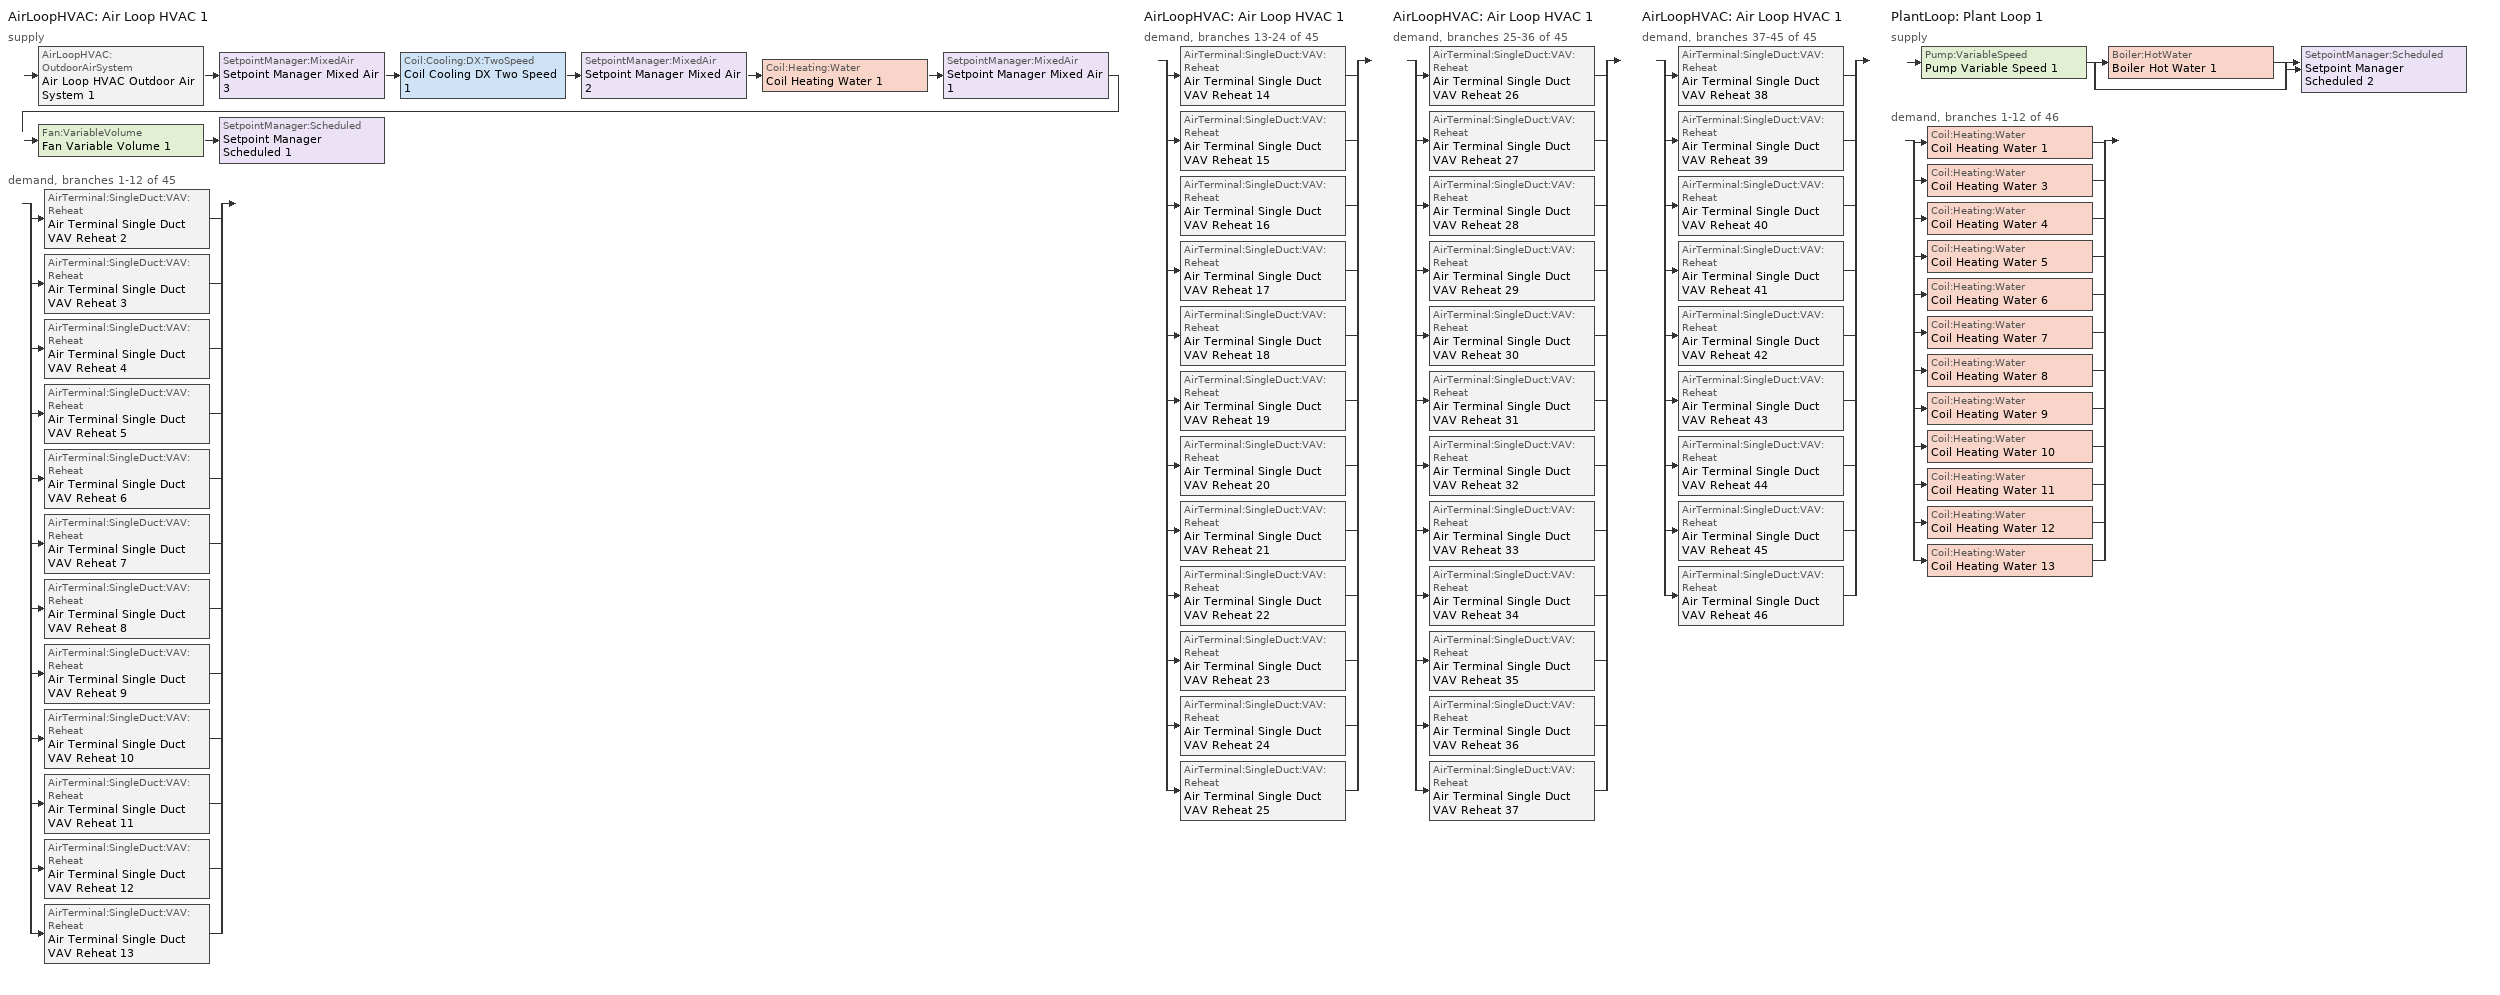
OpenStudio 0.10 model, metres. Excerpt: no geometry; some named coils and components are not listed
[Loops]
AirLoopHVAC 'Air Loop HVAC 1'
 supply: AirLoopHVAC:OutdoorAirSystem 'Air Loop HVAC Outdoor Air System 1' > SetpointManager:MixedAir 'Setpoint Manager Mixed Air 3' > Coil:Cooling:DX:TwoSpeed 'Coil Cooling DX Two Speed 1' > SetpointManager:MixedAir 'Setpoint Manager Mixed Air 2' > Coil:Heating:Water 'Coil Heating Water 1' > SetpointManager:MixedAir 'Setpoint Manager Mixed Air 1' > Fan:VariableVolume 'Fan Variable Volume 1' > SetpointManager:Scheduled 'Setpoint Manager Scheduled 1'
 demand, branches 1-12 of 45: split
  | AirTerminal:SingleDuct:VAV:Reheat 'Air Terminal Single Duct VAV Reheat 2'
  | AirTerminal:SingleDuct:VAV:Reheat 'Air Terminal Single Duct VAV Reheat 3'
  | AirTerminal:SingleDuct:VAV:Reheat 'Air Terminal Single Duct VAV Reheat 4'
  | AirTerminal:SingleDuct:VAV:Reheat 'Air Terminal Single Duct VAV Reheat 5'
  | AirTerminal:SingleDuct:VAV:Reheat 'Air Terminal Single Duct VAV Reheat 6'
  | AirTerminal:SingleDuct:VAV:Reheat 'Air Terminal Single Duct VAV Reheat 7'
  | AirTerminal:SingleDuct:VAV:Reheat 'Air Terminal Single Duct VAV Reheat 8'
  | AirTerminal:SingleDuct:VAV:Reheat 'Air Terminal Single Duct VAV Reheat 9'
  | AirTerminal:SingleDuct:VAV:Reheat 'Air Terminal Single Duct VAV Reheat 10'
  | AirTerminal:SingleDuct:VAV:Reheat 'Air Terminal Single Duct VAV Reheat 11'
  | AirTerminal:SingleDuct:VAV:Reheat 'Air Terminal Single Duct VAV Reheat 12'
  | AirTerminal:SingleDuct:VAV:Reheat 'Air Terminal Single Duct VAV Reheat 13'
AirLoopHVAC 'Air Loop HVAC 1'
 demand, branches 13-24 of 45: split
  | AirTerminal:SingleDuct:VAV:Reheat 'Air Terminal Single Duct VAV Reheat 14'
  | AirTerminal:SingleDuct:VAV:Reheat 'Air Terminal Single Duct VAV Reheat 15'
  | AirTerminal:SingleDuct:VAV:Reheat 'Air Terminal Single Duct VAV Reheat 16'
  | AirTerminal:SingleDuct:VAV:Reheat 'Air Terminal Single Duct VAV Reheat 17'
  | AirTerminal:SingleDuct:VAV:Reheat 'Air Terminal Single Duct VAV Reheat 18'
  | AirTerminal:SingleDuct:VAV:Reheat 'Air Terminal Single Duct VAV Reheat 19'
  | AirTerminal:SingleDuct:VAV:Reheat 'Air Terminal Single Duct VAV Reheat 20'
  | AirTerminal:SingleDuct:VAV:Reheat 'Air Terminal Single Duct VAV Reheat 21'
  | AirTerminal:SingleDuct:VAV:Reheat 'Air Terminal Single Duct VAV Reheat 22'
  | AirTerminal:SingleDuct:VAV:Reheat 'Air Terminal Single Duct VAV Reheat 23'
  | AirTerminal:SingleDuct:VAV:Reheat 'Air Terminal Single Duct VAV Reheat 24'
  | AirTerminal:SingleDuct:VAV:Reheat 'Air Terminal Single Duct VAV Reheat 25'
AirLoopHVAC 'Air Loop HVAC 1'
 demand, branches 25-36 of 45: split
  | AirTerminal:SingleDuct:VAV:Reheat 'Air Terminal Single Duct VAV Reheat 26'
  | AirTerminal:SingleDuct:VAV:Reheat 'Air Terminal Single Duct VAV Reheat 27'
  | AirTerminal:SingleDuct:VAV:Reheat 'Air Terminal Single Duct VAV Reheat 28'
  | AirTerminal:SingleDuct:VAV:Reheat 'Air Terminal Single Duct VAV Reheat 29'
  | AirTerminal:SingleDuct:VAV:Reheat 'Air Terminal Single Duct VAV Reheat 30'
  | AirTerminal:SingleDuct:VAV:Reheat 'Air Terminal Single Duct VAV Reheat 31'
  | AirTerminal:SingleDuct:VAV:Reheat 'Air Terminal Single Duct VAV Reheat 32'
  | AirTerminal:SingleDuct:VAV:Reheat 'Air Terminal Single Duct VAV Reheat 33'
  | AirTerminal:SingleDuct:VAV:Reheat 'Air Terminal Single Duct VAV Reheat 34'
  | AirTerminal:SingleDuct:VAV:Reheat 'Air Terminal Single Duct VAV Reheat 35'
  | AirTerminal:SingleDuct:VAV:Reheat 'Air Terminal Single Duct VAV Reheat 36'
  | AirTerminal:SingleDuct:VAV:Reheat 'Air Terminal Single Duct VAV Reheat 37'
AirLoopHVAC 'Air Loop HVAC 1'
 demand, branches 37-45 of 45: split
  | AirTerminal:SingleDuct:VAV:Reheat 'Air Terminal Single Duct VAV Reheat 38'
  | AirTerminal:SingleDuct:VAV:Reheat 'Air Terminal Single Duct VAV Reheat 39'
  | AirTerminal:SingleDuct:VAV:Reheat 'Air Terminal Single Duct VAV Reheat 40'
  | AirTerminal:SingleDuct:VAV:Reheat 'Air Terminal Single Duct VAV Reheat 41'
  | AirTerminal:SingleDuct:VAV:Reheat 'Air Terminal Single Duct VAV Reheat 42'
  | AirTerminal:SingleDuct:VAV:Reheat 'Air Terminal Single Duct VAV Reheat 43'
  | AirTerminal:SingleDuct:VAV:Reheat 'Air Terminal Single Duct VAV Reheat 44'
  | AirTerminal:SingleDuct:VAV:Reheat 'Air Terminal Single Duct VAV Reheat 45'
  | AirTerminal:SingleDuct:VAV:Reheat 'Air Terminal Single Duct VAV Reheat 46'
PlantLoop 'Plant Loop 1'
 supply: Pump:VariableSpeed 'Pump Variable Speed 1' > split
  | Boiler:HotWater 'Boiler Hot Water 1'
  | bypass
  join > SetpointManager:Scheduled 'Setpoint Manager Scheduled 2'
 demand, branches 1-12 of 46: split
  | Coil:Heating:Water 'Coil Heating Water 1'
  | Coil:Heating:Water 'Coil Heating Water 3'
  | Coil:Heating:Water 'Coil Heating Water 4'
  | Coil:Heating:Water 'Coil Heating Water 5'
  | Coil:Heating:Water 'Coil Heating Water 6'
  | Coil:Heating:Water 'Coil Heating Water 7'
  | Coil:Heating:Water 'Coil Heating Water 8'
  | Coil:Heating:Water 'Coil Heating Water 9'
  | Coil:Heating:Water 'Coil Heating Water 10'
  | Coil:Heating:Water 'Coil Heating Water 11'
  | Coil:Heating:Water 'Coil Heating Water 12'
  | Coil:Heating:Water 'Coil Heating Water 13'
[Sizing:Zone] Zone Cooling Design Supply Air Temperature {C}=14; Zone Heating Design Supply Air Temperature {C}=40; Zone Cooling Design Supply Air Humidity Ratio {kg-H2O/kg-air}=0.0085; Zone Heating Design Supply Air Humidity Ratio {kg-H2O/kg-air}=0.008; Cooling Design Air Flow Method=DesignDay; Heating Design Air Flow Method=DesignDay
Thermal Zone 1; Thermal Zone 2; Thermal Zone 3; Thermal Zone 4; Thermal Zone 5; Thermal Zone 6; Thermal Zone 7; Thermal Zone 8; Thermal Zone 9; Thermal Zone 10; Thermal Zone 11; Thermal Zone 12; Thermal Zone 13; Thermal Zone 14; Thermal Zone 15; Thermal Zone 16; Thermal Zone 17; Thermal Zone 18; Thermal Zone 19; Thermal Zone 20; Thermal Zone 21; Thermal Zone 22; Thermal Zone 23; Thermal Zone 24; Thermal Zone 25; Thermal Zone 26; Thermal Zone 27; Thermal Zone 28; Thermal Zone 29; Thermal Zone 30; Thermal Zone 31; Thermal Zone 32; Thermal Zone 33; Thermal Zone 34; Thermal Zone 35; Thermal Zone 36; Thermal Zone 37; Thermal Zone 38; Thermal Zone 39; Thermal Zone 40; Thermal Zone 41; Thermal Zone 42; Thermal Zone 43; Thermal Zone 44; Thermal Zone 45
[Zone equipment]
Thermal Zone 1: Air Terminal Single Duct VAV Reheat 12
Thermal Zone 2: Air Terminal Single Duct VAV Reheat 35
Thermal Zone 3: Air Terminal Single Duct VAV Reheat 13
Thermal Zone 4: Air Terminal Single Duct VAV Reheat 8
Thermal Zone 5: Air Terminal Single Duct VAV Reheat 39
Thermal Zone 6: Air Terminal Single Duct VAV Reheat 6
Thermal Zone 7: Air Terminal Single Duct VAV Reheat 43
Thermal Zone 8: Air Terminal Single Duct VAV Reheat 46
Thermal Zone 9: Air Terminal Single Duct VAV Reheat 5
Thermal Zone 10: Air Terminal Single Duct VAV Reheat 17
Thermal Zone 11: Air Terminal Single Duct VAV Reheat 42
Thermal Zone 12: Air Terminal Single Duct VAV Reheat 41
Thermal Zone 13: Air Terminal Single Duct VAV Reheat 23
Thermal Zone 14: Air Terminal Single Duct VAV Reheat 31
Thermal Zone 15: Air Terminal Single Duct VAV Reheat 30
Thermal Zone 16: Air Terminal Single Duct VAV Reheat 25
Thermal Zone 17: Air Terminal Single Duct VAV Reheat 2
Thermal Zone 18: Air Terminal Single Duct VAV Reheat 16
Thermal Zone 19: Air Terminal Single Duct VAV Reheat 26
Thermal Zone 20: Air Terminal Single Duct VAV Reheat 15
Thermal Zone 21: Air Terminal Single Duct VAV Reheat 20
Thermal Zone 22: Air Terminal Single Duct VAV Reheat 22
Thermal Zone 23: Air Terminal Single Duct VAV Reheat 45
Thermal Zone 24: Air Terminal Single Duct VAV Reheat 21
Thermal Zone 25: Air Terminal Single Duct VAV Reheat 14
Thermal Zone 26: Air Terminal Single Duct VAV Reheat 11
Thermal Zone 27: Air Terminal Single Duct VAV Reheat 3
Thermal Zone 28: Air Terminal Single Duct VAV Reheat 28
Thermal Zone 29: Air Terminal Single Duct VAV Reheat 10
Thermal Zone 30: Air Terminal Single Duct VAV Reheat 7
Thermal Zone 31: Air Terminal Single Duct VAV Reheat 27
Thermal Zone 32: Air Terminal Single Duct VAV Reheat 36
Thermal Zone 33: Air Terminal Single Duct VAV Reheat 18
Thermal Zone 34: Air Terminal Single Duct VAV Reheat 40
Thermal Zone 35: Air Terminal Single Duct VAV Reheat 44
Thermal Zone 36: Air Terminal Single Duct VAV Reheat 32
Thermal Zone 37: Air Terminal Single Duct VAV Reheat 37
Thermal Zone 38: Air Terminal Single Duct VAV Reheat 4
Thermal Zone 39: Air Terminal Single Duct VAV Reheat 9
Thermal Zone 40: Air Terminal Single Duct VAV Reheat 29
Thermal Zone 41: Air Terminal Single Duct VAV Reheat 33
Thermal Zone 42: Air Terminal Single Duct VAV Reheat 24
Thermal Zone 43: Air Terminal Single Duct VAV Reheat 38
Thermal Zone 44: Air Terminal Single Duct VAV Reheat 34
Thermal Zone 45: Air Terminal Single Duct VAV Reheat 19
[AirLoopHVAC]
Air Loop HVAC 1: Design Supply Air Flow Rate {m3/s}=AutoSize
[Sizing:System]
Air Loop HVAC 1: Type of Load to Size On=Sensible; Design Outdoor Air Flow Rate {m3/s}=Autosize; Minimum System Air Flow Ratio=0.3; Preheat Design Temperature {C}=7; Preheat Design Humidity Ratio {kg-H2O/kg-Air}=0.008; Precool Design Temperature {C}=12.8; Precool Design Humidity Ratio {kg-H2O/kg-Air}=0.008; Central Cooling Design Supply Air Temperature {C}=12.8; Central Heating Design Supply Air Temperature {C}=12.8; Sizing Option=NonCoincident; 100% Outdoor Air in Cooling=Yes; 100% Outdoor Air in Heating=Yes; Central Cooling Design Supply Air Humidity Ratio {kg-H2O/kg-Air}=0.0085; Central Heating Design Supply Air Humidity Ratio {kg-H2O/kg-Air}=0.008; Cooling Design Air Flow Method=DesignDay; Cooling Design Air Flow Rate {m3/s}=0; Heating Design Air Flow Method=DesignDay; Heating Design Air Flow Rate {m3/s}=0; System Outdoor Air Method=ZoneSum
[Fan:VariableVolume]
Fan Variable Volume 1: Availability Schedule=Always_On; Fan Efficiency=0.5; Pressure Rise {Pa}=500; Maximum Flow Rate {m3/s}=Autosize; Fan Power Minimum Flow Rate Input Method=FixedFlowRate; Fan Power Minimum Flow Fraction=0; Fan Power Minimum Air Flow Rate {m3/s}=0; Motor Efficiency=0.93; Motor In Airstream Fraction=1; Fan Power Coefficient 1=0.0407599; Fan Power Coefficient 2=0.088045; Fan Power Coefficient 3=-0.0729261; Fan Power Coefficient 4=0.94374; Fan Power Coefficient 5=0
[Coil:Heating:Water] Availability Schedule=Always_On
Coil Heating Water 1; Coil Heating Water 3; Coil Heating Water 4; Coil Heating Water 5; Coil Heating Water 6; Coil Heating Water 7; Coil Heating Water 8; Coil Heating Water 9; Coil Heating Water 10; Coil Heating Water 11; Coil Heating Water 12; Coil Heating Water 13
[Coil:Cooling:DX:TwoSpeed]
Coil Cooling DX Two Speed 1: Availability Schedule=Always_On; Rated High Speed Total Cooling Capacity {W}=Autosize; Rated High Speed Sensible Heat Ratio=Autosize; Rated High Speed COP {W/W}=5.5; Rated High Speed Air Flow Rate {m3/s}=Autosize; Total Cooling Capacity Function of Temperature Curve=Curve Biquadratic 1; Total Cooling Capacity Function of Flow Fraction Curve=Curve Quadratic 1; Energy Input Ratio Function of Temperature Curve=Curve Biquadratic 2; Energy Input Ratio Function of Flow Fraction Curve=Curve Quadratic 2; Part Load Fraction Correlation Curve=Curve Quadratic 3; Rated Low Speed Total Cooling Capacity {W}=Autosize; Rated Low Speed Sensible Heat Ratio=0.69; Rated Low Speed COP {W/W}=6.6; Low Speed Total Cooling Capacity Function of Temperature Curve=Curve Biquadratic 3; Low Speed Energy Input Ratio Function of Temperature Curve=Curve Biquadratic 4; Condenser Type=AirCooled; High Speed Evaporative Condenser Effectiveness=0; High Speed Evaporative Condenser Air Flow Rate {m3/s}=Autosize; High Speed Evaporative Condenser Pump Rated Power Consumption {W}=Autosize; Low Speed Evaporative Condenser Effectiveness=0; Low Speed Evaporative Condenser Air Flow Rate {m3/s}=Autosize; Low Speed Evaporative Condenser Pump Rated Power Consumption {W}=Autosize; Basin Heater Capacity {W/K}=10; Basin Heater Setpoint Temperature {C}=2
[SetpointManager:Scheduled] Control Variable=Temperature
Name | Schedule
Setpoint Manager Scheduled 1 | Deck_Temperature
Setpoint Manager Scheduled 2 | Hot_Water_Temperature
[Controller:OutdoorAir]
Controller Outdoor Air 1: Minimum Outdoor Air Flow Rate {m3/s}=Autosize; Maximum Outdoor Air Flow Rate {m3/s}=Autosize; Economizer Control Type=FixedDryBulb; Economizer Control Action Type=ModulateFlow; Economizer Maximum Limit Dry-Bulb Temperature {C}=30; Economizer Maximum Limit Enthalpy {J/kg}=64000; Economizer Minimum Limit Dry-Bulb Temperature {C}=-100; Lockout Type=NoLockout; Minimum Limit Type=FixedMinimum; High Humidity Control=No; Heat Recovery Bypass Control Type=BypassWhenOAFlowGreaterThanMinimum
[AirLoopHVAC:OutdoorAirSystem]
Air Loop HVAC Outdoor Air System 1: Controller=Controller Outdoor Air 1
[PlantLoop]
Plant Loop 1: Plant Loop Volume {m3}=Autocalculate
[Sizing:Plant]
Plant Loop 1: Loop Type=Heating; Design Loop Exit Temperature {C}=82; Loop Design Temperature Difference {deltaC}=11
[Pump:VariableSpeed]
Pump Variable Speed 1: Pump Control Type=Intermittent
[Boiler:HotWater]
Boiler Hot Water 1: Fuel Type=NaturalGas; Nominal Thermal Efficiency=0.66; Water Outlet Upper Temperature Limit {C}=99; Boiler Flow Mode=ConstantFlow; Parasitic Electric Load {W}=0; Sizing Factor=1
[AirTerminal:SingleDuct:VAV:Reheat] Availability Schedule=Always_On; Maximum Air Flow Rate {m3/s}=Autocalculate; Zone Minimum Air Flow Input Method=Constant; Constant Minimum Air Flow Fraction=0.3; Fixed Minimum Air Flow Rate {m3/s}=0; Maximum Hot Water or Steam Flow Rate {m3/s}=Autocalculate; Minimum Hot Water or Steam Flow Rate {m3/s}=0; Convergence Tolerance=0.001; Damper Heating Action=Normal; Maximum Flow per Zone Floor Area During Reheat {m3/s-m2}=Autocalculate; Maximum Flow Fraction During Reheat=Autocalculate; Maximum Reheat Air Temperature {C}=35
Name | Reheat Coil
Air Terminal Single Duct VAV Reheat 2 | Coil Heating Water 3
Air Terminal Single Duct VAV Reheat 3 | Coil Heating Water 4
Air Terminal Single Duct VAV Reheat 4 | Coil Heating Water 5
Air Terminal Single Duct VAV Reheat 5 | Coil Heating Water 6
Air Terminal Single Duct VAV Reheat 6 | Coil Heating Water 7
Air Terminal Single Duct VAV Reheat 7 | Coil Heating Water 8
Air Terminal Single Duct VAV Reheat 8 | Coil Heating Water 9
Air Terminal Single Duct VAV Reheat 9 | Coil Heating Water 10
Air Terminal Single Duct VAV Reheat 10 | Coil Heating Water 11
Air Terminal Single Duct VAV Reheat 11 | Coil Heating Water 12
Air Terminal Single Duct VAV Reheat 12 | Coil Heating Water 13
Air Terminal Single Duct VAV Reheat 13 | Coil Heating Water 14
Air Terminal Single Duct VAV Reheat 14 | Coil Heating Water 15
Air Terminal Single Duct VAV Reheat 15 | Coil Heating Water 16
Air Terminal Single Duct VAV Reheat 16 | Coil Heating Water 17
Air Terminal Single Duct VAV Reheat 17 | Coil Heating Water 18
Air Terminal Single Duct VAV Reheat 18 | Coil Heating Water 19
Air Terminal Single Duct VAV Reheat 19 | Coil Heating Water 20
Air Terminal Single Duct VAV Reheat 20 | Coil Heating Water 21
Air Terminal Single Duct VAV Reheat 21 | Coil Heating Water 22
Air Terminal Single Duct VAV Reheat 22 | Coil Heating Water 23
Air Terminal Single Duct VAV Reheat 23 | Coil Heating Water 24
Air Terminal Single Duct VAV Reheat 24 | Coil Heating Water 25
Air Terminal Single Duct VAV Reheat 25 | Coil Heating Water 26
Air Terminal Single Duct VAV Reheat 26 | Coil Heating Water 27
Air Terminal Single Duct VAV Reheat 27 | Coil Heating Water 28
Air Terminal Single Duct VAV Reheat 28 | Coil Heating Water 29
Air Terminal Single Duct VAV Reheat 29 | Coil Heating Water 30
Air Terminal Single Duct VAV Reheat 30 | Coil Heating Water 31
Air Terminal Single Duct VAV Reheat 31 | Coil Heating Water 32
Air Terminal Single Duct VAV Reheat 32 | Coil Heating Water 33
Air Terminal Single Duct VAV Reheat 33 | Coil Heating Water 34
Air Terminal Single Duct VAV Reheat 34 | Coil Heating Water 35
Air Terminal Single Duct VAV Reheat 35 | Coil Heating Water 36
Air Terminal Single Duct VAV Reheat 36 | Coil Heating Water 37
Air Terminal Single Duct VAV Reheat 37 | Coil Heating Water 38
Air Terminal Single Duct VAV Reheat 38 | Coil Heating Water 39
Air Terminal Single Duct VAV Reheat 39 | Coil Heating Water 40
Air Terminal Single Duct VAV Reheat 40 | Coil Heating Water 41
Air Terminal Single Duct VAV Reheat 41 | Coil Heating Water 42
Air Terminal Single Duct VAV Reheat 42 | Coil Heating Water 43
Air Terminal Single Duct VAV Reheat 43 | Coil Heating Water 44
Air Terminal Single Duct VAV Reheat 44 | Coil Heating Water 45
Air Terminal Single Duct VAV Reheat 45 | Coil Heating Water 46
Air Terminal Single Duct VAV Reheat 46 | Coil Heating Water 47
[Schedule:Ruleset]
Name | Default Day Schedule | Summer Design Day Schedule | Winter Design Day Schedule
Always_On | Always_On_Default | Always_On_Summer_Design_Day | Always_On_Winter_Design_Day
Deck_Temperature | Deck_Temperature_Default | Deck_Temperature_Summer_Design_Day | Deck_Temperature_Winter_Design_Day
Hot_Water_Temperature | Hot_Water_Temperature_Default | Hot_Water_Temperature_Summer_Design_Day | Hot_Water_Temperature_Winter_Design_Day
[Schedule:Day]
Always_On_Default; Always_On_Summer_Design_Day; Always_On_Winter_Design_Day: 24, 0, 1
Deck_Temperature_Default; Deck_Temperature_Summer_Design_Day; Deck_Temperature_Winter_Design_Day: 24, 0, 12.8
Hot_Water_Temperature_Default; Hot_Water_Temperature_Summer_Design_Day; Hot_Water_Temperature_Winter_Design_Day: 24, 0, 67
[Curve:Biquadratic]
Name | Coefficient1 Constant | Coefficient2 x | Coefficient3 x**2 | Coefficient4 y | Coefficient5 y**2 | Coefficient6 x*y | Minimum Value of x {BasedOnField A2} | Maximum Value of x {BasedOnField A2} | Minimum Value of y {BasedOnField A3} | Maximum Value of y {BasedOnField A3}
Curve Biquadratic 1 | 0.42415 | 0.04426 | -0.00042 | 0.00333 | -8e-05 | -0.00021 | 17 | 22 | 13 | 46
Curve Biquadratic 2 | 1.23649 | -0.02431 | 0.00057 | -0.01434 | 0.00063 | -0.00038 | 17 | 22 | 13 | 46
Curve Biquadratic 3; Curve Biquadratic 4 | 0 | 0 | 0 | 0 | 0 | 0 | 0 | 1 | 0 | 1
[Curve:Quadratic]
Name | Coefficient1 Constant | Coefficient2 x | Coefficient3 x**2 | Minimum Value of x {BasedOnField A2} | Maximum Value of x {BasedOnField A2}
Curve Quadratic 1 | 0.77136 | 0.34053 | -0.11088 | 0.75918 | 1.13877
Curve Quadratic 2 | 1.2055 | -0.32953 | 0.12308 | 0.75918 | 1.13877
Curve Quadratic 3 | 0.771 | 0.229 | 0 | 0 | 1
